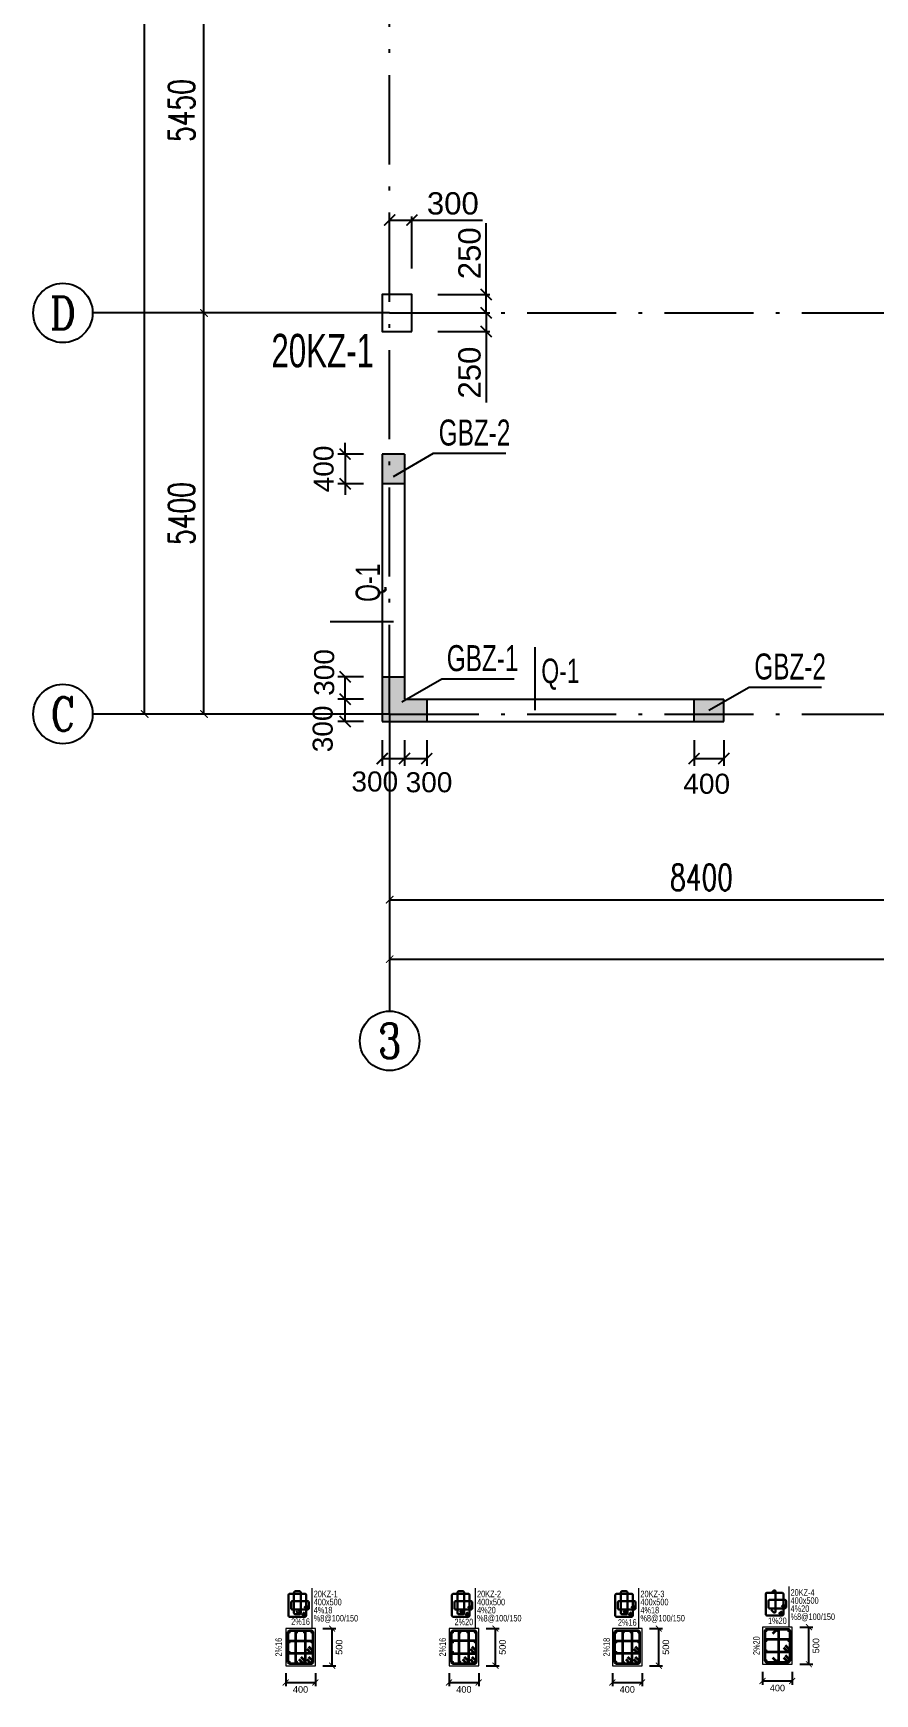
# Model space of a CAD drawing. Header units: millimetres. Extents: x -3831 to 465700, y 39900 to 106100.
# Drawn here: x 406800 to 418133, y 58410 to 80766 of the extents above; entities that cross this region are included whole.
import ezdxf
from ezdxf.enums import TextEntityAlignment as Align

# ---------------------------------------------------------------- set-up
doc = ezdxf.new("R2010")
doc.units = ezdxf.units.MM
doc.linetypes.add('线型2', pattern=[1850, 1200, -300, 50, -300])
for name, color, linetype in [('AXIS', 3, 'Continuous'), ('AXIS_TEXT', 7, 'Continuous'), ('BZ-name', 160, 'Continuous'), ('column_dim', 90, 'Continuous'), ('column_xxxx', 60, 'Continuous'), ('DOTE', 10, '线型2'), ('master_dim_horizontal', 80, 'Continuous'), ('master_dim_vertical', 200, 'Continuous'), ('WALL-Beam', 80, 'Continuous'), ('wall_dim', 60, 'Continuous'), ('WALL_INFO', 130, 'Continuous')]:
    doc.layers.add(name, color=color, linetype=linetype)
for name, color, linetype, lineweight in [('S_Cl', 2, 'Continuous', 25), ('S_ColumFocus', 2, 'Continuous', 9), ('S_ColumLocal', 7, 'Continuous', 9), ('S_ConcWall', 3, 'Continuous', 25), ('S_PColumHoopBar', 14, 'Continuous', 35), ('S_PColumMainBar', 14, 'Continuous', 35), ('S_PColumSect', 2, 'Continuous', 15), ('StirrupFig_x', 30, 'Continuous', 30)]:
    doc.layers.add(name, color=color, linetype=linetype, lineweight=lineweight)
doc.styles.add('_TCH_AXIS', font='COMPLEX', dxfattribs={"bigfont": 'GBCBIG'})
doc.styles.add('_TCH_DIM_T3', font='SIMPLEX', dxfattribs={"width": 0.705882, "bigfont": 'GBCBIG'})
doc.styles.add('COMPLEX', font='COMPLEX')
doc.styles.get("Standard").update_dxf_attribs({"font": 'arial.ttf'})
doc.styles.add('xxxx', font='RIF.ttf')
doc.dimstyles.new('_TCH_ARCH&&100', dxfattribs={"dimtxt": 297.5, "dimasz": 100, "dimexe": 250, "dimexo": 300, "dimgap": 126.25, "dimtad": 1, "dimdec": 0, "dimzin": 0, "dimdsep": 46, "dimtxsty": '_TCH_DIM_T3', "dimblk": 'ARCHTICK', "dimcen": 0.09, "dimclrt": 7, "dimazin": 2, "dimtfac": 1, "dimtdec": 0, "dimtix": 1, "dimtmove": 2, "dimatfit": 3, "dimfxl": 100, "dimtolj": 1, "dimtzin": 0, "dimarcsym": 0})
doc.dimstyles.new('Annotative', dxfattribs={"dimtxt": 0.18, "dimasz": 0.18, "dimexe": 0.18, "dimexo": 0.0625, "dimgap": 0.09, "dimtad": 0, "dimtih": 1, "dimtoh": 1, "dimdec": 4, "dimzin": 0, "dimdsep": 46, "dimtxsty": 'Standard', "dimcen": 0.09, "dimadec": 0, "dimazin": 0, "dimtfac": 1, "dimtdec": 4, "dimtofl": 0, "dimtmove": 0, "dimatfit": 3, "dimfxl": 1, "dimtolj": 1, "dimtzin": 0, "dimarcsym": 0})
doc.dimstyles.new('ISO-25', dxfattribs={"dimtxt": 2.5, "dimasz": 2.5, "dimexe": 1.25, "dimexo": 0.625, "dimtad": 1, "dimtxsty": 'Standard', "dimcen": 2.5, "dimadec": 0, "dimazin": 0, "dimtfac": 1, "dimtmove": 0, "dimatfit": 3, "dimfxl": 1, "dimarcsym": 0})

# ---------------------------------------------------------------- blocks, each defined once
blk = doc.blocks.new('_ArchTick')
at = {"color": 0, "linetype": 'ByBlock', "const_width": 0.15}
blk.add_lwpolyline([(-0.5, -0.5), (0.5, 0.5)], dxfattribs=at)
blk = doc.blocks.new('*D873')
at = {"layer": 'Defpoints', "color": 0, "transparency": 16777216}
for p in [(410450, 59288), (410825, 59288), (410450, 58788)]:
    blk.add_point(p, dxfattribs=at)
at = {"layer": 'master_dim_vertical', "color": 0, "lineweight": -2, "transparency": 16777216}
for p, q in [((410700, 59288), (410875, 59288)), ((410825, 58788), (410825, 59288)), ((410700, 58788), (410875, 58788))]:
    blk.add_line(p, q, dxfattribs=at)
at = {"layer": 'master_dim_vertical', "color": 0, "lineweight": -2, "transparency": 16777216, "xscale": 80, "yscale": 80, "zscale": 80}
for p, rotation in [((410825, 59288), 90), ((410825, 58788), 270)]:
    blk.add_blockref('_ArchTick', p, dxfattribs=dict(at, rotation=rotation))
at = {"layer": 'master_dim_vertical', "color": 0, "transparency": 16777216, "insert": (410920, 59037), "char_height": 88, "attachment_point": 5, "rotation": 90}
blk.add_mtext('\\A1;500', dxfattribs=at)
blk = doc.blocks.new('*D874')
at = {"layer": 'Defpoints', "color": 0, "transparency": 16777216}
for p in [(410200, 58938), (410600, 58938), (410600, 58562)]:
    blk.add_point(p, dxfattribs=at)
at = {"layer": 'master_dim_horizontal', "color": 0, "lineweight": -2, "transparency": 16777216}
for p, q in [((410200, 58688), (410200, 58512)), ((410600, 58688), (410600, 58512)), ((410200, 58562), (410600, 58562))]:
    blk.add_line(p, q, dxfattribs=at)
at = {"layer": 'master_dim_horizontal', "color": 0, "lineweight": -2, "transparency": 16777216, "xscale": 80, "yscale": 80, "zscale": 80, "rotation": 180}
blk.add_blockref('_ArchTick', (410200, 58562), dxfattribs=at)
at = {"layer": 'master_dim_horizontal', "color": 0, "lineweight": -2, "transparency": 16777216, "xscale": 80, "yscale": 80, "zscale": 80}
blk.add_blockref('_ArchTick', (410600, 58562), dxfattribs=at)
at = {"layer": 'master_dim_horizontal', "color": 0, "transparency": 16777216, "insert": (410400, 58468), "char_height": 88, "attachment_point": 5}
blk.add_mtext('\\A1;400', dxfattribs=at)
blk = doc.blocks.new('*D875')
at = {"layer": 'Defpoints', "color": 0, "transparency": 16777216}
for p in [(412650, 59288), (413025, 59288), (412650, 58788)]:
    blk.add_point(p, dxfattribs=at)
at = {"layer": 'master_dim_vertical', "color": 0, "lineweight": -2, "transparency": 16777216}
for p, q in [((412900, 59288), (413075, 59288)), ((413025, 58788), (413025, 59288)), ((412900, 58788), (413075, 58788))]:
    blk.add_line(p, q, dxfattribs=at)
at = {"layer": 'master_dim_vertical', "color": 0, "lineweight": -2, "transparency": 16777216, "xscale": 80, "yscale": 80, "zscale": 80}
for p, rotation in [((413025, 59288), 90), ((413025, 58788), 270)]:
    blk.add_blockref('_ArchTick', p, dxfattribs=dict(at, rotation=rotation))
at = {"layer": 'master_dim_vertical', "color": 0, "transparency": 16777216, "insert": (413120, 59037), "char_height": 88, "attachment_point": 5, "rotation": 90}
blk.add_mtext('\\A1;500', dxfattribs=at)
blk = doc.blocks.new('*D876')
at = {"layer": 'Defpoints', "color": 0, "transparency": 16777216}
for p in [(412400, 58938), (412800, 58938), (412800, 58562)]:
    blk.add_point(p, dxfattribs=at)
at = {"layer": 'master_dim_horizontal', "color": 0, "lineweight": -2, "transparency": 16777216}
for p, q in [((412400, 58688), (412400, 58512)), ((412800, 58688), (412800, 58512)), ((412400, 58562), (412800, 58562))]:
    blk.add_line(p, q, dxfattribs=at)
at = {"layer": 'master_dim_horizontal', "color": 0, "lineweight": -2, "transparency": 16777216, "xscale": 80, "yscale": 80, "zscale": 80, "rotation": 180}
blk.add_blockref('_ArchTick', (412400, 58562), dxfattribs=at)
at = {"layer": 'master_dim_horizontal', "color": 0, "lineweight": -2, "transparency": 16777216, "xscale": 80, "yscale": 80, "zscale": 80}
blk.add_blockref('_ArchTick', (412800, 58562), dxfattribs=at)
at = {"layer": 'master_dim_horizontal', "color": 0, "transparency": 16777216, "insert": (412600, 58468), "char_height": 88, "attachment_point": 5}
blk.add_mtext('\\A1;400', dxfattribs=at)
blk = doc.blocks.new('*D877')
at = {"layer": 'Defpoints', "color": 0, "transparency": 16777216}
for p in [(414850, 59288), (415225, 59288), (414850, 58788)]:
    blk.add_point(p, dxfattribs=at)
at = {"layer": 'master_dim_vertical', "color": 0, "lineweight": -2, "transparency": 16777216}
for p, q in [((415100, 59288), (415275, 59288)), ((415225, 58788), (415225, 59288)), ((415100, 58788), (415275, 58788))]:
    blk.add_line(p, q, dxfattribs=at)
at = {"layer": 'master_dim_vertical', "color": 0, "lineweight": -2, "transparency": 16777216, "xscale": 80, "yscale": 80, "zscale": 80}
for p, rotation in [((415225, 59288), 90), ((415225, 58788), 270)]:
    blk.add_blockref('_ArchTick', p, dxfattribs=dict(at, rotation=rotation))
at = {"layer": 'master_dim_vertical', "color": 0, "transparency": 16777216, "insert": (415320, 59037), "char_height": 88, "attachment_point": 5, "rotation": 90}
blk.add_mtext('\\A1;500', dxfattribs=at)
blk = doc.blocks.new('*D878')
at = {"layer": 'Defpoints', "color": 0, "transparency": 16777216}
for p in [(414600, 58938), (415000, 58938), (415000, 58562)]:
    blk.add_point(p, dxfattribs=at)
at = {"layer": 'master_dim_horizontal', "color": 0, "lineweight": -2, "transparency": 16777216}
for p, q in [((414600, 58688), (414600, 58512)), ((415000, 58688), (415000, 58512)), ((414600, 58562), (415000, 58562))]:
    blk.add_line(p, q, dxfattribs=at)
at = {"layer": 'master_dim_horizontal', "color": 0, "lineweight": -2, "transparency": 16777216, "xscale": 80, "yscale": 80, "zscale": 80, "rotation": 180}
blk.add_blockref('_ArchTick', (414600, 58562), dxfattribs=at)
at = {"layer": 'master_dim_horizontal', "color": 0, "lineweight": -2, "transparency": 16777216, "xscale": 80, "yscale": 80, "zscale": 80}
blk.add_blockref('_ArchTick', (415000, 58562), dxfattribs=at)
at = {"layer": 'master_dim_horizontal', "color": 0, "transparency": 16777216, "insert": (414800, 58468), "char_height": 88, "attachment_point": 5}
blk.add_mtext('\\A1;400', dxfattribs=at)
blk = doc.blocks.new('*D879')
at = {"layer": 'Defpoints', "color": 0, "transparency": 16777216}
for p in [(416872, 59307), (417247, 59307), (416872, 58807)]:
    blk.add_point(p, dxfattribs=at)
at = {"layer": 'master_dim_vertical', "color": 0, "lineweight": -2, "transparency": 16777216}
for p, q in [((417122, 59307), (417297, 59307)), ((417247, 58807), (417247, 59307)), ((417122, 58807), (417297, 58807))]:
    blk.add_line(p, q, dxfattribs=at)
at = {"layer": 'master_dim_vertical', "color": 0, "lineweight": -2, "transparency": 16777216, "xscale": 80, "yscale": 80, "zscale": 80}
for p, rotation in [((417247, 59307), 90), ((417247, 58807), 270)]:
    blk.add_blockref('_ArchTick', p, dxfattribs=dict(at, rotation=rotation))
at = {"layer": 'master_dim_vertical', "color": 0, "transparency": 16777216, "insert": (417342, 59057), "char_height": 88, "attachment_point": 5, "rotation": 90}
blk.add_mtext('\\A1;500', dxfattribs=at)
blk = doc.blocks.new('*D880')
at = {"layer": 'Defpoints', "color": 0, "transparency": 16777216}
for p in [(416622, 58957), (417022, 58957), (417022, 58582)]:
    blk.add_point(p, dxfattribs=at)
at = {"layer": 'master_dim_horizontal', "color": 0, "lineweight": -2, "transparency": 16777216}
for p, q in [((416622, 58707), (416622, 58532)), ((416622, 58582), (417022, 58582)), ((417022, 58707), (417022, 58532))]:
    blk.add_line(p, q, dxfattribs=at)
at = {"layer": 'master_dim_horizontal', "color": 0, "lineweight": -2, "transparency": 16777216, "xscale": 80, "yscale": 80, "zscale": 80, "rotation": 180}
blk.add_blockref('_ArchTick', (416622, 58582), dxfattribs=at)
at = {"layer": 'master_dim_horizontal', "color": 0, "lineweight": -2, "transparency": 16777216, "xscale": 80, "yscale": 80, "zscale": 80}
blk.add_blockref('_ArchTick', (417022, 58582), dxfattribs=at)
at = {"layer": 'master_dim_horizontal', "color": 0, "transparency": 16777216, "insert": (416822, 58487), "char_height": 88, "attachment_point": 5}
blk.add_mtext('\\A1;400', dxfattribs=at)
blk = doc.blocks.new('*D480')
at = {"layer": 'AXIS', "color": 0, "lineweight": -2, "transparency": 16777216}
for p, q in [((411600, 71300), (411600, 68850)), ((420000, 71300), (420000, 68850)), ((411600, 69100), (420000, 69100))]:
    blk.add_line(p, q, dxfattribs=at)
at = {"layer": 'Defpoints', "color": 0, "transparency": 16777216}
for p in [(411600, 71600), (420000, 71600), (420000, 69100)]:
    blk.add_point(p, dxfattribs=at)
at = {"layer": 'AXIS', "color": 0, "lineweight": -2, "transparency": 16777216, "xscale": 100, "yscale": 100, "zscale": 100, "rotation": 180}
blk.add_blockref('_ArchTick', (411600, 69100), dxfattribs=at)
at = {"layer": 'AXIS', "color": 0, "lineweight": -2, "transparency": 16777216, "xscale": 100, "yscale": 100, "zscale": 100}
blk.add_blockref('_ArchTick', (420000, 69100), dxfattribs=at)
at = {"layer": 'AXIS', "color": 7, "transparency": 16777216, "insert": (415800, 69401.25), "char_height": 350, "attachment_point": 5, "style": '_TCH_DIM_T3'}
blk.add_mtext('\\A1;8400', dxfattribs=at)
blk = doc.blocks.new('*D490')
at = {"layer": 'AXIS', "color": 0, "lineweight": -2, "transparency": 16777216}
for p, q in [((411600, 71300), (411600, 68050)), ((460900, 71300), (460900, 68050)), ((411600, 68300), (460900, 68300))]:
    blk.add_line(p, q, dxfattribs=at)
at = {"layer": 'Defpoints', "color": 0, "transparency": 16777216}
for p in [(411600, 71600), (460900, 71600), (460900, 68300)]:
    blk.add_point(p, dxfattribs=at)
at = {"layer": 'AXIS', "color": 0, "lineweight": -2, "transparency": 16777216, "xscale": 100, "yscale": 100, "zscale": 100, "rotation": 180}
blk.add_blockref('_ArchTick', (411600, 68300), dxfattribs=at)
at = {"layer": 'AXIS', "color": 0, "lineweight": -2, "transparency": 16777216, "xscale": 100, "yscale": 100, "zscale": 100}
blk.add_blockref('_ArchTick', (460900, 68300), dxfattribs=at)
at = {"layer": 'AXIS', "color": 7, "transparency": 16777216, "insert": (436250, 68601.25), "char_height": 350, "attachment_point": 5, "style": '_TCH_DIM_T3'}
blk.add_mtext('\\A1;49300', dxfattribs=at)
blk = doc.blocks.new('_AXISO')
blk.add_circle((0, 0), 0.5)
at = {"layer": 'AXIS_TEXT', "style": 'COMPLEX', "width": 1.041667}
blk.add_attdef('A', text='', height=0.56, dxfattribs=at).set_placement((-0.25, -0.28), (0.25, -0.28), align=Align.FIT)
blk = doc.blocks.new('*D491')
at = {"layer": 'AXIS', "color": 0, "lineweight": -2, "transparency": 16777216}
for p, q in [((411300, 77000), (408850, 77000)), ((409100, 71600), (409100, 77000)), ((411300, 71600), (408850, 71600))]:
    blk.add_line(p, q, dxfattribs=at)
at = {"layer": 'Defpoints', "color": 0, "transparency": 16777216}
for p in [(409100, 77000), (411600, 77000), (411600, 71600)]:
    blk.add_point(p, dxfattribs=at)
at = {"layer": 'AXIS', "color": 0, "lineweight": -2, "transparency": 16777216, "xscale": 100, "yscale": 100, "zscale": 100}
for p, rotation in [((409100, 77000), 90), ((409100, 71600), 270)]:
    blk.add_blockref('_ArchTick', p, dxfattribs=dict(at, rotation=rotation))
at = {"layer": 'AXIS', "color": 7, "transparency": 16777216, "insert": (408798.75, 74300), "char_height": 350, "attachment_point": 5, "rotation": 90, "style": '_TCH_DIM_T3'}
blk.add_mtext('\\A1;5400', dxfattribs=at)
blk = doc.blocks.new('*D492')
at = {"layer": 'AXIS', "color": 0, "lineweight": -2, "transparency": 16777216}
for p, q in [((411300, 82450), (408850, 82450)), ((409100, 77000), (409100, 82450)), ((411300, 77000), (408850, 77000))]:
    blk.add_line(p, q, dxfattribs=at)
at = {"layer": 'Defpoints', "color": 0, "transparency": 16777216}
for p in [(409100, 82450), (411600, 82450), (411600, 77000)]:
    blk.add_point(p, dxfattribs=at)
at = {"layer": 'AXIS', "color": 0, "lineweight": -2, "transparency": 16777216, "xscale": 100, "yscale": 100, "zscale": 100}
for p, rotation in [((409100, 82450), 90), ((409100, 77000), 270)]:
    blk.add_blockref('_ArchTick', p, dxfattribs=dict(at, rotation=rotation))
at = {"layer": 'AXIS', "color": 7, "transparency": 16777216, "insert": (408798.75, 79725), "char_height": 350, "attachment_point": 5, "rotation": 90, "style": '_TCH_DIM_T3'}
blk.add_mtext('\\A1;5450', dxfattribs=at)
blk = doc.blocks.new('*D485')
at = {"layer": 'AXIS', "color": 0, "lineweight": -2, "transparency": 16777216}
for p, q in [((411300, 101300), (408050, 101300)), ((408300, 71600), (408300, 101300)), ((411300, 71600), (408050, 71600))]:
    blk.add_line(p, q, dxfattribs=at)
at = {"layer": 'Defpoints', "color": 0, "transparency": 16777216}
for p in [(408300, 101300), (411600, 101300), (411600, 71600)]:
    blk.add_point(p, dxfattribs=at)
at = {"layer": 'AXIS', "color": 0, "lineweight": -2, "transparency": 16777216, "xscale": 100, "yscale": 100, "zscale": 100}
for p, rotation in [((408300, 101300), 90), ((408300, 71600), 270)]:
    blk.add_blockref('_ArchTick', p, dxfattribs=dict(at, rotation=rotation))
at = {"layer": 'AXIS', "color": 7, "transparency": 16777216, "insert": (407999, 86450), "char_height": 350, "attachment_point": 5, "rotation": 90, "style": '_TCH_DIM_T3'}
blk.add_mtext('\\A1;29700', dxfattribs=at)
blk = doc.blocks.new('*D2297')
at = {"layer": 'column_dim', "color": 0, "lineweight": -2, "transparency": 16777216}
for p, q in [((412250, 77000), (412950, 77000)), ((412900, 77000), (412900, 76750)), ((412250, 76750), (412950, 76750)), ((412900, 76750), (412900, 75793))]:
    blk.add_line(p, q, dxfattribs=at)
at = {"layer": 'Defpoints', "color": 0, "transparency": 16777216}
for p in [(411900, 77000), (412900, 77000), (411900, 76750)]:
    blk.add_point(p, dxfattribs=at)
at = {"layer": 'column_dim', "color": 0, "lineweight": -2, "transparency": 16777216, "xscale": 150, "yscale": 150, "zscale": 150}
for p, rotation in [((412900, 77000), 90), ((412900, 76750), 270)]:
    blk.add_blockref('_ArchTick', p, dxfattribs=dict(at, rotation=rotation))
at = {"layer": 'column_dim', "color": 7, "transparency": 16777216, "insert": (412677, 76197), "char_height": 300, "attachment_point": 5, "rotation": 90}
blk.add_mtext('250', dxfattribs=at)
blk = doc.blocks.new('*D2298')
at = {"layer": 'column_dim', "color": 0, "lineweight": -2, "transparency": 16777216}
for p, q in [((412900, 77250), (412900, 78207)), ((412250, 77250), (412950, 77250)), ((412900, 77000), (412900, 77250)), ((412250, 77000), (412950, 77000))]:
    blk.add_line(p, q, dxfattribs=at)
at = {"layer": 'Defpoints', "color": 0, "transparency": 16777216}
for p in [(411900, 77250), (411900, 77000), (412900, 77000)]:
    blk.add_point(p, dxfattribs=at)
at = {"layer": 'column_dim', "color": 0, "lineweight": -2, "transparency": 16777216, "xscale": 150, "yscale": 150, "zscale": 150}
for p, rotation in [((412900, 77250), 90), ((412900, 77000), 270)]:
    blk.add_blockref('_ArchTick', p, dxfattribs=dict(at, rotation=rotation))
at = {"layer": 'column_dim', "color": 7, "transparency": 16777216, "insert": (412677, 77803), "char_height": 300, "attachment_point": 5, "rotation": 90}
blk.add_mtext('250', dxfattribs=at)
blk = doc.blocks.new('*D2299')
at = {"layer": 'column_dim', "color": 0, "lineweight": -2, "transparency": 16777216}
for p, q in [((411600, 77600), (411600, 78300)), ((411600, 78250), (411900, 78250)), ((411900, 77600), (411900, 78300)), ((411900, 78250), (412852, 78250))]:
    blk.add_line(p, q, dxfattribs=at)
at = {"layer": 'Defpoints', "color": 0, "transparency": 16777216}
for p in [(411600, 78250), (411600, 77250), (411900, 77250)]:
    blk.add_point(p, dxfattribs=at)
at = {"layer": 'column_dim', "color": 0, "lineweight": -2, "transparency": 16777216, "xscale": 150, "yscale": 150, "zscale": 150, "rotation": 180}
blk.add_blockref('_ArchTick', (411600, 78250), dxfattribs=at)
at = {"layer": 'column_dim', "color": 0, "lineweight": -2, "transparency": 16777216, "xscale": 150, "yscale": 150, "zscale": 150}
blk.add_blockref('_ArchTick', (411900, 78250), dxfattribs=at)
at = {"layer": 'column_dim', "color": 7, "transparency": 16777216, "insert": (412451, 78473), "char_height": 300, "attachment_point": 5}
blk.add_mtext('300', dxfattribs=at)
blk = doc.blocks.new('*D3187')
at = {"layer": 'Defpoints', "color": 0, "transparency": 16777216}
for p in [(411500, 71500), (411800, 71500), (411800, 71000)]:
    blk.add_point(p, dxfattribs=at)
at = {"layer": 'wall_dim', "color": 0, "lineweight": -2, "transparency": 16777216}
for p, q in [((411500, 71250), (411500, 70901)), ((411800, 71250), (411800, 70901)), ((411500, 71000), (411800, 71000))]:
    blk.add_line(p, q, dxfattribs=at)
at = {"layer": 'wall_dim', "color": 0, "lineweight": -2, "transparency": 16777216, "xscale": 150, "yscale": 150, "zscale": 150, "rotation": 180}
blk.add_blockref('_ArchTick', (411500, 71000), dxfattribs=at)
at = {"layer": 'wall_dim', "color": 0, "lineweight": -2, "transparency": 16777216, "xscale": 150, "yscale": 150, "zscale": 150}
blk.add_blockref('_ArchTick', (411800, 71000), dxfattribs=at)
at = {"layer": 'wall_dim', "color": 7, "transparency": 16777216, "insert": (411400, 70690), "char_height": 270, "attachment_point": 5}
blk.add_mtext('300', dxfattribs=at)
blk = doc.blocks.new('*D3188')
at = {"layer": 'Defpoints', "color": 0, "transparency": 16777216}
for p in [(411800, 71500), (412100, 71500), (412100, 71000)]:
    blk.add_point(p, dxfattribs=at)
at = {"layer": 'wall_dim', "color": 0, "lineweight": -2, "transparency": 16777216}
for p, q in [((411800, 71250), (411800, 70901)), ((412100, 71250), (412100, 70901)), ((411800, 71000), (412100, 71000))]:
    blk.add_line(p, q, dxfattribs=at)
at = {"layer": 'wall_dim', "color": 0, "lineweight": -2, "transparency": 16777216, "xscale": 150, "yscale": 150, "zscale": 150, "rotation": 180}
blk.add_blockref('_ArchTick', (411800, 71000), dxfattribs=at)
at = {"layer": 'wall_dim', "color": 0, "lineweight": -2, "transparency": 16777216, "xscale": 150, "yscale": 150, "zscale": 150}
blk.add_blockref('_ArchTick', (412100, 71000), dxfattribs=at)
at = {"layer": 'wall_dim', "color": 7, "transparency": 16777216, "insert": (412130, 70680), "char_height": 270, "attachment_point": 5}
blk.add_mtext('300', dxfattribs=at)
blk = doc.blocks.new('*D3189')
at = {"layer": 'Defpoints', "color": 0, "transparency": 16777216}
for p in [(411000, 71800), (411500, 71800), (411500, 71500)]:
    blk.add_point(p, dxfattribs=at)
at = {"layer": 'wall_dim', "color": 0, "lineweight": -2, "transparency": 16777216}
for p, q in [((411250, 71800), (410901, 71800)), ((411000, 71500), (411000, 71800)), ((411250, 71500), (410901, 71500))]:
    blk.add_line(p, q, dxfattribs=at)
at = {"layer": 'wall_dim', "color": 0, "lineweight": -2, "transparency": 16777216, "xscale": 150, "yscale": 150, "zscale": 150}
for p, rotation in [((411000, 71800), 90), ((411000, 71500), 270)]:
    blk.add_blockref('_ArchTick', p, dxfattribs=dict(at, rotation=rotation))
at = {"layer": 'wall_dim', "color": 7, "transparency": 16777216, "insert": (410700, 71400), "char_height": 270, "attachment_point": 5, "rotation": 90}
blk.add_mtext('300', dxfattribs=at)
blk = doc.blocks.new('*D3190')
at = {"layer": 'Defpoints', "color": 0, "transparency": 16777216}
for p in [(411000, 72100), (411500, 72100), (411500, 71800)]:
    blk.add_point(p, dxfattribs=at)
at = {"layer": 'wall_dim', "color": 0, "lineweight": -2, "transparency": 16777216}
for p, q in [((411250, 72100), (410901, 72100)), ((411000, 71800), (411000, 72100)), ((411250, 71800), (410901, 71800))]:
    blk.add_line(p, q, dxfattribs=at)
at = {"layer": 'wall_dim', "color": 0, "lineweight": -2, "transparency": 16777216, "xscale": 150, "yscale": 150, "zscale": 150}
for p, rotation in [((411000, 72100), 90), ((411000, 71800), 270)]:
    blk.add_blockref('_ArchTick', p, dxfattribs=dict(at, rotation=rotation))
at = {"layer": 'wall_dim', "color": 7, "transparency": 16777216, "insert": (410720, 72160), "char_height": 270, "attachment_point": 5, "rotation": 90}
blk.add_mtext('300', dxfattribs=at)
blk = doc.blocks.new('*D3191')
at = {"layer": 'Defpoints', "color": 0, "transparency": 16777216}
for p in [(411500, 75100), (411000, 74700), (411500, 74700)]:
    blk.add_point(p, dxfattribs=at)
at = {"layer": 'wall_dim', "color": 0, "lineweight": -2, "transparency": 16777216}
for p, q in [((411000, 75100), (411000, 75250)), ((411250, 75100), (410901, 75100)), ((411000, 75100), (411000, 74700)), ((411250, 74700), (410901, 74700)), ((411000, 74700), (411000, 74550))]:
    blk.add_line(p, q, dxfattribs=at)
at = {"layer": 'wall_dim', "color": 0, "lineweight": -2, "transparency": 16777216, "xscale": 150, "yscale": 150, "zscale": 150}
for p, rotation in [((411000, 75100), 270), ((411000, 74700), 90)]:
    blk.add_blockref('_ArchTick', p, dxfattribs=dict(at, rotation=rotation))
at = {"layer": 'wall_dim', "color": 7, "transparency": 16777216, "insert": (410712, 74900), "char_height": 270, "attachment_point": 5, "rotation": 90}
blk.add_mtext('400', dxfattribs=at)
blk = doc.blocks.new('*D3192')
at = {"layer": 'Defpoints', "color": 0, "transparency": 16777216}
for p in [(415700, 71500), (416100, 71500), (416100, 71000)]:
    blk.add_point(p, dxfattribs=at)
at = {"layer": 'wall_dim', "color": 0, "lineweight": -2, "transparency": 16777216}
for p, q in [((415700, 71250), (415700, 70901)), ((416100, 71250), (416100, 70901)), ((415700, 71000), (416100, 71000))]:
    blk.add_line(p, q, dxfattribs=at)
at = {"layer": 'wall_dim', "color": 0, "lineweight": -2, "transparency": 16777216, "xscale": 150, "yscale": 150, "zscale": 150, "rotation": 180}
blk.add_blockref('_ArchTick', (415700, 71000), dxfattribs=at)
at = {"layer": 'wall_dim', "color": 0, "lineweight": -2, "transparency": 16777216, "xscale": 150, "yscale": 150, "zscale": 150}
blk.add_blockref('_ArchTick', (416100, 71000), dxfattribs=at)
at = {"layer": 'wall_dim', "color": 7, "transparency": 16777216, "insert": (415870, 70660), "char_height": 270, "attachment_point": 5}
blk.add_mtext('400', dxfattribs=at)

msp = doc.modelspace()

# ---------------------------------------------------------------- hatches: boundary and pattern name
at = {"layer": 'WALL-Beam', "true_color": 0x636466}
h = msp.add_hatch(color=251, dxfattribs=at)
h.dxf.hatch_style = 1
h.paths.add_polyline_path([(411800, 75100), (411500, 75100), (411500, 74700), (411800, 74700)])
h = msp.add_hatch(color=251, dxfattribs=at)
h.dxf.hatch_style = 1
h.paths.add_polyline_path([(411500, 71500), (412100, 71500), (412100, 71800), (411800, 71800), (411800, 72100), (411500, 72100)])
h = msp.add_hatch(color=251, dxfattribs=at)
h.dxf.hatch_style = 1
h.paths.add_polyline_path([(416100, 71500), (416100, 71800), (415700, 71800), (415700, 71500)])

# ---------------------------------------------------------------- linework, layer by layer
at = {"layer": 'AXIS'}
for p, q in [((411600, 77000), (407600, 77000)), ((411600, 71600), (407600, 71600)), ((411600, 71600), (411600, 67600))]:
    msp.add_line(p, q, dxfattribs=at)
at = {"layer": 'BZ-name'}
for points in [[(411650, 74800), (412191.26562, 75112.5), (413166.26562, 75112.5)], [(411762.5, 71762.5), (412303.76562, 72075), (413278.76562, 72075)], [(415900, 71650), (416441.26562, 71962.5), (417416.26562, 71962.5)]]:
    msp.add_lwpolyline(points, dxfattribs=at)
at = {"layer": 'DOTE'}
for p, q in [((411600, 71600), (411600, 101300)), ((411600, 77000), (460900, 77000)), ((411600, 71600), (460900, 71600))]:
    msp.add_line(p, q, dxfattribs=at)
at = {"layer": 'S_Cl'}
msp.add_lwpolyline([(411900, 76750), (411900, 77250), (411500, 77250), (411500, 76750)], close=True, dxfattribs=at)
at = {"layer": 'S_ColumFocus'}
for p, q in [((410556.25, 59287.5), (410556.25, 59833.1)), ((412756.25, 59287.5), (412756.25, 59833.1)), ((414956.25, 59287.5), (414956.25, 59833.1)), ((416978.02817, 59307.35425), (416978.02817, 59852.95425))]:
    msp.add_line(p, q, dxfattribs=at)
at = {"layer": 'S_ConcWall'}
for p, q in [((411500, 75100), (411500, 71500)), ((411800, 75100), (411500, 75100)), ((411800, 75100), (411800, 71800)), ((411800, 74700), (411500, 74700)), ((411500, 72100), (411800, 72100)), ((411800, 71800), (416100, 71800)), ((412100, 71800), (412100, 71500)), ((415700, 71500), (415700, 71800)), ((416100, 71500), (416100, 71800)), ((411500, 71500), (416100, 71500))]:
    msp.add_line(p, q, dxfattribs=at)
at = {"layer": 'S_PColumHoopBar'}
for points in [[(410482.82471, 58876.39087), (410535.85791, 58823.35791, 0.3224312795), (410570, 58837.5), (410570, 59237.5, 0.2042195711), (410550, 59257.5), (410250, 59257.5, 0.2042196195), (410230, 59237.5), (410230, 58837.5, 0.2042195711), (410250, 58817.5), (410550, 58817.5, 0.3224312795), (410564.14209, 58851.64209), (410511.10938, 58904.67505)], [(410378.82471, 58876.39087), (410431.85791, 58823.35791, 0.3224312795), (410466, 58837.5), (410466, 59237.5, 0.2042196195), (410446, 59257.5), (410354, 59257.5, 0.2042195711), (410334, 59237.5), (410334, 58837.5, 0.2042195711), (410354, 58817.5), (410446, 58817.5, 0.3224312795), (410460.14209, 58851.64209), (410407.10889, 58904.67505)], [(412682.82471, 58876.39087), (412735.85791, 58823.35791, 0.3224312795), (412770, 58837.5), (412770, 59237.5, 0.2042195711), (412750, 59257.5), (412450, 59257.5, 0.2042196195), (412430, 59237.5), (412430, 58837.5, 0.2042195711), (412450, 58817.5), (412750, 58817.5, 0.3224312795), (412764.14209, 58851.64209), (412711.10938, 58904.67505)], [(412579.4917, 58876.39087), (412632.52441, 58823.35791, 0.3224312795), (412666.6665, 58837.5), (412666.6665, 59237.5, 0.2042196195), (412646.6665, 59257.5), (412553.3335, 59257.5, 0.2042195711), (412533.3335, 59237.5), (412533.3335, 58837.5, 0.2042195711), (412553.3335, 58817.5), (412646.6665, 58817.5, 0.3224312795), (412660.80859, 58851.64209), (412607.77588, 58904.67505)], [(414882.8252, 58876.39087), (414935.85742, 58823.35791, 0.3224276107), (414970, 58837.5), (414970, 59237.5, 0.2042195711), (414950, 59257.5), (414650, 59257.5, 0.2042196195), (414630, 59237.5), (414630, 58837.5, 0.2042195711), (414650, 58817.5), (414950, 58817.5, 0.3224297598), (414964.14258, 58851.64209), (414911.10938, 58904.67505)], [(414778.8252, 58876.39087), (414831.85742, 58823.35791, 0.3224276107), (414866, 58837.5), (414866, 59237.5, 0.2042196195), (414846, 59257.5), (414754, 59257.5, 0.2042195711), (414734, 59237.5), (414734, 58837.5, 0.2042195711), (414754, 58817.5), (414846, 58817.5, 0.3224297598), (414860.14258, 58851.64209), (414807.10938, 58904.67505)], [(416904.60239, 58896.24512), (416957.63559, 58843.21216, 0.3224276107), (416991.77817, 58857.35425), (416991.77817, 59257.35425, 0.2042195711), (416971.77817, 59277.35425), (416671.77817, 59277.35425, 0.2042196195), (416651.77817, 59257.35425), (416651.77817, 58857.35425, 0.2042195711), (416671.77817, 58837.35425), (416971.77817, 58837.35425, 0.3224297598), (416985.92075, 58871.49634), (416932.88755, 58924.52929)], [(416754.60239, 58896.24512), (416807.63559, 58843.21216, 0.3224276107), (416841.77817, 58857.35425), (416841.77817, 59257.35425, 0.3224276107), (416807.63559, 59271.49634), (416754.60239, 59218.46338)], [(410482.82471, 59013.72412), (410535.85791, 58960.69116, 0.3224312795), (410570, 58974.83325), (410570, 59100.16675, 0.2042196195), (410550, 59120.16675), (410250, 59120.16675, 0.2042196195), (410230, 59100.16675), (410230, 58974.83325, 0.2042195387), (410250, 58954.83325), (410550, 58954.83325, 0.3224294451), (410564.14209, 58988.97559), (410511.10889, 59042.00854)], [(412682.82471, 59013.05762), (412735.85791, 58960.02441, 0.3224305196), (412770, 58974.16675), (412770, 59100.83325, 0.2042196195), (412750, 59120.83325), (412450, 59120.83325, 0.2042196195), (412430, 59100.83325), (412430, 58974.16675, 0.2042195387), (412450, 58954.16675), (412750, 58954.16675, 0.3224312795), (412764.14209, 58988.30884), (412711.10889, 59041.3418)], [(414882.8252, 59013.72412), (414935.85742, 58960.69116, 0.3224276107), (414970, 58974.83325), (414970, 59100.16675, 0.2042196195), (414950, 59120.16675), (414650, 59120.16675, 0.2042196195), (414630, 59100.16675), (414630, 58974.83325, 0.2042195387), (414650, 58954.83325), (414950, 58954.83325, 0.3224279255), (414964.14258, 58988.97559), (414911.10938, 59042.00854)], [(416904.60239, 59032.91186), (416957.63559, 58979.87866, 0.3224268509), (416991.77817, 58994.02099), (416991.77817, 59120.6875, 0.2042196195), (416971.77817, 59140.6875), (416671.77817, 59140.6875, 0.2042196195), (416651.77817, 59120.6875), (416651.77817, 58994.02099, 0.2042195387), (416671.77817, 58974.02099), (416971.77817, 58974.02099, 0.3224297598), (416985.92075, 59008.16308), (416932.88755, 59061.19604)]]:
    msp.add_lwpolyline(points, format="xyb", dxfattribs=at)
at = {"layer": 'S_PColumMainBar', "linetype": 'Continuous', "const_width": 17.5}
for points in [[(410258.25, 59238, 1), (410240.75, 59238, 1)], [(410358.5835, 59238, 1), (410341.0835, 59238, 1)], [(410458.9165, 59238, 1), (410441.4165, 59238, 1)], [(410559.25, 59238, 1), (410541.75, 59238, 1)], [(412458.25, 59238, 1), (412440.75, 59238, 1)], [(412558.5835, 59238, 1), (412541.0835, 59238, 1)], [(412658.9165, 59238, 1), (412641.4165, 59238, 1)], [(412759.25, 59238, 1), (412741.75, 59238, 1)], [(414658.25, 59238, 1), (414640.75, 59238, 1)], [(414758.58301, 59238, 1), (414741.08301, 59238, 1)], [(414858.91699, 59238, 1), (414841.41699, 59238, 1)], [(414959.25, 59238, 1), (414941.75, 59238, 1)], [(416680.02817, 59257.85425, 1), (416662.52817, 59257.85425, 1)], [(416830.52817, 59257.85425, 1), (416813.02817, 59257.85425, 1)], [(416981.02817, 59257.85425, 1), (416963.52817, 59257.85425, 1)], [(410258.25, 59104.33325, 1), (410240.75, 59104.33325, 1)], [(410559.25, 59104.33325, 1), (410541.75, 59104.33325, 1)], [(412458.25, 59104.33325, 1), (412440.75, 59104.33325, 1)], [(412759.25, 59104.33325, 1), (412741.75, 59104.33325, 1)], [(414658.25, 59104.33325, 1), (414640.75, 59104.33325, 1)], [(414959.25, 59104.33325, 1), (414941.75, 59104.33325, 1)], [(416680.02817, 59124.1875, 1), (416662.52817, 59124.1875, 1)], [(416981.02817, 59124.1875, 1), (416963.52817, 59124.1875, 1)], [(410258.25, 58970.66675, 1), (410240.75, 58970.66675, 1)], [(410258.25, 58837, 1), (410240.75, 58837, 1)], [(410358.5835, 58837, 1), (410341.0835, 58837, 1)], [(410458.9165, 58837, 1), (410441.4165, 58837, 1)], [(410559.25, 58970.66675, 1), (410541.75, 58970.66675, 1)], [(410559.25, 58837, 1), (410541.75, 58837, 1)], [(412458.25, 58970.66675, 1), (412440.75, 58970.66675, 1)], [(412458.25, 58837, 1), (412440.75, 58837, 1)], [(412558.5835, 58837, 1), (412541.0835, 58837, 1)], [(412658.9165, 58837, 1), (412641.4165, 58837, 1)], [(412759.25, 58970.66675, 1), (412741.75, 58970.66675, 1)], [(412759.25, 58837, 1), (412741.75, 58837, 1)], [(414658.25, 58970.66675, 1), (414640.75, 58970.66675, 1)], [(414658.25, 58837, 1), (414640.75, 58837, 1)], [(414758.58301, 58837, 1), (414741.08301, 58837, 1)], [(414858.91699, 58837, 1), (414841.41699, 58837, 1)], [(414959.25, 58970.66675, 1), (414941.75, 58970.66675, 1)], [(414959.25, 58837, 1), (414941.75, 58837, 1)], [(416680.02817, 58990.52099, 1), (416662.52817, 58990.52099, 1)], [(416680.02817, 58856.85425, 1), (416662.52817, 58856.85425, 1)], [(416830.52817, 58856.85425, 1), (416813.02817, 58856.85425, 1)], [(416981.02817, 58990.52099, 1), (416963.52817, 58990.52099, 1)], [(416981.02817, 58856.85425, 1), (416963.52817, 58856.85425, 1)]]:
    msp.add_lwpolyline(points, format="xyb", close=True, dxfattribs=at)
at = {"layer": 'S_PColumSect', "linetype": 'Continuous'}
for points in [[(410200, 58787.5), (410600, 58787.5), (410600, 59287.5), (410200, 59287.5)], [(412400, 58787.5), (412800, 58787.5), (412800, 59287.5), (412400, 59287.5)], [(414600, 58787.5), (415000, 58787.5), (415000, 59287.5), (414600, 59287.5)], [(416621.77817, 58807.35425), (417021.77817, 58807.35425), (417021.77817, 59307.35425), (416621.77817, 59307.35425)]]:
    msp.add_lwpolyline(points, close=True, dxfattribs=at)
at = {"layer": 'StirrupFig_x'}
for points in [[(410416.02958, 59487.8165), (410453.15282, 59450.69343, 0.3224312795), (410477.05229, 59460.59289), (410477.05229, 59740.59289, 0.2042195711), (410463.05229, 59754.59289), (410253.05229, 59754.59289, 0.2042196195), (410239.05229, 59740.59289), (410239.05229, 59460.59289, 0.2042195711), (410253.05229, 59446.59289), (410463.05229, 59446.59289, 0.3224312795), (410472.95175, 59470.49235), (410435.82885, 59507.61542)], [(410343.22958, 59522.8165), (410380.35282, 59485.69343, 0.3224312795), (410404.25229, 59495.59289), (410404.25229, 59775.59289, 0.2042196195), (410390.25229, 59789.59289), (410325.85229, 59789.59289, 0.2042195711), (410311.85229, 59775.59289), (410311.85229, 59495.59289, 0.2042195711), (410325.85229, 59481.59289), (410390.25229, 59481.59289, 0.3224312795), (410400.15175, 59505.49235), (410363.02851, 59542.61542)], [(412616.02958, 59487.8165), (412653.15282, 59450.69343, 0.3224312795), (412677.05229, 59460.59289), (412677.05229, 59740.59289, 0.2042195711), (412663.05229, 59754.59289), (412453.05229, 59754.59289, 0.2042196195), (412439.05229, 59740.59289), (412439.05229, 59460.59289, 0.2042195711), (412453.05229, 59446.59289), (412663.05229, 59446.59289, 0.3224312795), (412672.95175, 59470.49235), (412635.82885, 59507.61542)], [(412543.22958, 59522.8165), (412580.35282, 59485.69343, 0.3224312795), (412604.25229, 59495.59289), (412604.25229, 59775.59289, 0.2042196195), (412590.25229, 59789.59289), (412525.85229, 59789.59289, 0.2042195711), (412511.85229, 59775.59289), (412511.85229, 59495.59289, 0.2042195711), (412525.85229, 59481.59289), (412590.25229, 59481.59289, 0.3224312795), (412600.15175, 59505.49235), (412563.02851, 59542.61542)], [(414816.02958, 59487.8165), (414853.15282, 59450.69343, 0.3224312795), (414877.05229, 59460.59289), (414877.05229, 59740.59289, 0.2042195711), (414863.05229, 59754.59289), (414653.05229, 59754.59289, 0.2042196195), (414639.05229, 59740.59289), (414639.05229, 59460.59289, 0.2042195711), (414653.05229, 59446.59289), (414863.05229, 59446.59289, 0.3224312795), (414872.95175, 59470.49235), (414835.82885, 59507.61542)], [(414743.22958, 59522.8165), (414780.35282, 59485.69343, 0.3224312795), (414804.25229, 59495.59289), (414804.25229, 59775.59289, 0.2042196195), (414790.25229, 59789.59289), (414725.85229, 59789.59289, 0.2042195711), (414711.85229, 59775.59289), (414711.85229, 59495.59289, 0.2042195711), (414725.85229, 59481.59289), (414790.25229, 59481.59289, 0.3224312795), (414800.15175, 59505.49235), (414763.02851, 59542.61542)], [(416841.65653, 59504.19918), (416878.77977, 59467.07611, 0.3224276107), (416902.67957, 59476.97557), (416902.67957, 59756.97557, 0.2042195711), (416888.67957, 59770.97557), (416678.67957, 59770.97557, 0.2042196195), (416664.67957, 59756.97557), (416664.67957, 59476.97557, 0.2042195711), (416678.67957, 59462.97557), (416888.67957, 59462.97557, 0.3224297598), (416898.57938, 59486.87504), (416861.45614, 59523.99811)], [(416736.65653, 59539.19918), (416773.77977, 59502.07611, 0.3224276107), (416797.67957, 59511.97557), (416797.67957, 59791.97557, 0.3224276107), (416773.77977, 59801.87504), (416736.65653, 59764.75197)], [(410451.02958, 59583.94978), (410488.15282, 59546.8267, 0.3224312795), (410512.05229, 59556.72617), (410512.05229, 59644.45961, 0.2042196195), (410498.05229, 59658.45961), (410288.05229, 59658.45961, 0.2042196195), (410274.05229, 59644.45961), (410274.05229, 59556.72617, 0.2042195387), (410288.05229, 59542.72617), (410498.05229, 59542.72617, 0.3224294451), (410507.95175, 59566.6258), (410470.82851, 59603.74887)], [(412651.02958, 59583.94978), (412688.15282, 59546.8267, 0.3224312795), (412712.05229, 59556.72617), (412712.05229, 59644.45961, 0.2042196195), (412698.05229, 59658.45961), (412488.05229, 59658.45961, 0.2042196195), (412474.05229, 59644.45961), (412474.05229, 59556.72617, 0.2042195387), (412488.05229, 59542.72617), (412698.05229, 59542.72617, 0.3224294451), (412707.95175, 59566.6258), (412670.82851, 59603.74887)], [(414851.02958, 59583.94978), (414888.15282, 59546.8267, 0.3224312795), (414912.05229, 59556.72617), (414912.05229, 59644.45961, 0.2042196195), (414898.05229, 59658.45961), (414688.05229, 59658.45961, 0.2042196195), (414674.05229, 59644.45961), (414674.05229, 59556.72617, 0.2042195387), (414688.05229, 59542.72617), (414898.05229, 59542.72617, 0.3224294451), (414907.95175, 59566.6258), (414870.82851, 59603.74887)], [(416876.65653, 59599.86591), (416913.77977, 59562.74266, 0.3224268509), (416937.67957, 59572.6423), (416937.67957, 59661.30885, 0.2042196195), (416923.67957, 59675.30885), (416713.67957, 59675.30885, 0.2042196195), (416699.67957, 59661.30885), (416699.67957, 59572.6423, 0.2042195387), (416713.67957, 59558.6423), (416923.67957, 59558.6423, 0.3224297598), (416933.57938, 59582.54176), (416896.45614, 59619.66483)]]:
    msp.add_lwpolyline(points, format="xyb", dxfattribs=at)
at = {"layer": 'WALL_INFO'}
for p, q in [((411650, 72840), (410800, 72840)), ((413560, 71650), (413560, 72500))]:
    msp.add_line(p, q, dxfattribs=at)

# ---------------------------------------------------------------- block references
at = {"layer": 'AXIS'}
ref = msp.add_blockref('_AXISO', (407200, 77000), dxfattribs=dict(at, xscale=800, yscale=800, zscale=800))
ref.add_attrib('A', 'D', dxfattribs={"layer": 'AXIS_TEXT', "height": 435.25713, "style": '_TCH_AXIS'}).set_placement((407023.8245, 76782.37144), (407376.1755, 76782.37144), align=Align.FIT)
ref = msp.add_blockref('_AXISO', (407200, 71600), dxfattribs=dict(at, xscale=800, yscale=800, zscale=800))
ref.add_attrib('A', 'C', dxfattribs={"layer": 'AXIS_TEXT', "height": 455.69074, "style": '_TCH_AXIS'}).set_placement((407037.25331, 71372.15463), (407362.74669, 71372.15463), align=Align.FIT)
ref = msp.add_blockref('_AXISO', (411600, 67200), dxfattribs=dict(at, xscale=800, yscale=800, zscale=800))
ref.add_attrib('A', '3', dxfattribs={"layer": 'AXIS_TEXT', "height": 465.94816, "style": '_TCH_AXIS'}).set_placement((411444.68395, 66967.02592), (411755.31605, 66967.02592), align=Align.FIT)

# ---------------------------------------------------------------- texts
at = {"layer": 'BZ-name', "char_height": 350, "attachment_point": 5, "style": 'xxxx'}
for s, insert, width in [('{\\W0.7;GBZ-2}', (412743.32812, 75387.5), 845.875), ('{\\W0.7;GBZ-1}', (412851.64062, 72350), 854.25), ('{\\W0.7;GBZ-2}', (416993.32812, 72237.5), 845.875)]:
    msp.add_mtext(s, dxfattribs=dict(at, insert=insert, width=width))
at = {"layer": 'column_xxxx', "char_height": 88, "attachment_point": 1, "line_spacing_factor": 0.742346, "style": 'xxxx'}
for s, insert, width in [('\\W0.7000;20KZ-1 400x500 4%18 %8@100/150', (410577.37, 59797.9), 509.4620785), ('\\W0.7000;20KZ-2 400x500 4%20 %8@100/150', (412777.37, 59797.9), 503.8824533), ('\\W0.7000;20KZ-3 400x500 4%18 %8@100/150', (414977.37, 59797.9), 509.4620785), ('{\\W0.7;20KZ-4 400x500 4%20 %8@100/150}', (416999.14817, 59817.75425), 503.8824533)]:
    msp.add_mtext(s, dxfattribs=dict(at, insert=insert, width=width))
at = {"layer": 'S_ColumFocus', "insert": (410698.31453, 76490.03878), "char_height": 450, "width": 938, "attachment_point": 5, "style": 'xxxx'}
msp.add_mtext('\\W0.7000;20KZ-1', dxfattribs=at)
at = {"layer": 'S_ColumLocal', "char_height": 88, "attachment_point": 5, "style": 'xxxx'}
for s, insert, width, rotation in [('{\\W0.7;2%16}', (410400, 59380.90815), 280.5625048, 0.000002186), ('{\\W0.7;2%20}', (412600, 59376.81131), 301.5000048, 0.000002186), ('{\\W0.7;2%16}', (414800, 59369.55593), 280.5625048, 0.000002186), ('{\\W0.7;1%20}', (416821.77817, 59391.69501), 284.7500048, 0.000002186), ('{\\W0.7;2%16}', (410105.68863, 59037.5), 125.6250075, 89.999998465), ('{\\W0.7;2%16}', (412313.72926, 59037.5), 125.6250075, 89.999998465), ('{\\W0.7;2%18}', (414521.74707, 59037.5), 125.6250076, 89.999998465), ('{\\W0.7;2%20}', (416540.65045, 59057.35425), 125.6250076, 89.999998465)]:
    msp.add_mtext(s, dxfattribs=dict(at, insert=insert, width=width, rotation=rotation))
at = {"layer": 'WALL_INFO', "insert": (411141.64804, 73110.01397), "char_height": 330, "width": 206.3338065, "attachment_point": 1, "rotation": 89.999998465, "style": 'xxxx'}
msp.add_mtext('\\W0.7000;Q-1', dxfattribs=at)
at = {"layer": 'WALL_INFO', "insert": (413642.51397, 72345.85196), "char_height": 330, "width": 282.972067, "attachment_point": 1, "style": 'xxxx'}
msp.add_mtext('\\W0.7000;Q-1', dxfattribs=at)

# ---------------------------------------------------------------- dimensions: what is measured, and where the dimension line sits
at = {"layer": 'AXIS'}
for p1, p2, distance, picture, middle in [((411600, 71600), (411600, 101300.30933), 3300, '*D485', (407998.75, 86450.15466)), ((411600, 77000), (411600, 82450), 2500, '*D492', (408798.75, 79725)), ((411600, 71600), (411600, 77000), 2500, '*D491', (408798.75, 74300)), ((411600, 71600), (420000, 71600), -2500, '*D480', (415800, 69401.25)), ((411600, 71600), (460900, 71600), -3300, '*D490', (436250, 68601.25))]:
    dim = msp.add_aligned_dim(p1=p1, p2=p2, distance=distance, dimstyle='_TCH_ARCH&&100', override={"dimtxt": 350}, dxfattribs=at)
    dim.commit()
    dim.dimension.update_dxf_attribs({"geometry": picture, "text_midpoint": middle})
at = {"layer": 'column_dim'}
for p1, p2, distance, picture, middle in [((411900, 77250), (411600, 77250), -1000, '*D2299', (412450.79809, 78473.27422)), ((411900, 77250), (411900, 77000), 1000, '*D2298', (412676.8281, 77803.45839)), ((411900, 76750), (411900, 77000), -1000, '*D2297', (412676.8281, 76196.54161))]:
    dim = msp.add_aligned_dim(p1=p1, p2=p2, distance=distance, dimstyle='ISO-25', override={"dimtxt": 300, "dimasz": 150, "dimexe": 50, "dimexo": 350, "dimgap": 70, "dimjust": 1, "dimblk1": 'ArchTick', "dimblk2": 'ArchTick', "dimsah": 1, "dimclrt": 7}, dxfattribs=at)
    dim.commit()
    dim.dimension.update_dxf_attribs({"geometry": picture, "text_midpoint": middle})
at = {"layer": 'master_dim_horizontal'}
for p1, p2, picture, middle in [((410200, 58937.5), (410600, 58937.5), '*D874', (410400, 58467.56958)), ((412400, 58937.5), (412800, 58937.5), '*D876', (412600, 58467.56958)), ((414600, 58937.5), (415000, 58937.5), '*D878', (414800, 58467.56958)), ((416621.77817, 58957.35425), (417021.77817, 58957.35425), '*D880', (416821.77817, 58487.42382))]:
    dim = msp.add_aligned_dim(p1=p1, p2=p2, distance=-375, text='400', dimstyle='Annotative', override={"dimscale": 1, "dimtxt": 88, "dimasz": 80, "dimexe": 50, "dimexo": 250, "dimgap": 50, "dimtad": 2, "dimtih": 0, "dimtoh": 1, "dimblk1": 'ArchTick', "dimblk2": 'ArchTick', "dimsah": 1, "dimtix": 0, "dimtofl": 0, "dimtmove": 0, "dimatfit": 3}, dxfattribs=at)
    dim.commit()
    dim.dimension.update_dxf_attribs({"geometry": picture, "text_midpoint": middle})
at = {"layer": 'master_dim_vertical'}
for p1, p2, picture, middle in [((410450, 58787.5), (410450, 59287.5), '*D873', (410919.93042, 59037.5)), ((412650, 58787.5), (412650, 59287.5), '*D875', (413119.93042, 59037.5)), ((414850, 58787.5), (414850, 59287.5), '*D877', (415319.93042, 59037.5)), ((416871.77817, 58807.35425), (416871.77817, 59307.35425), '*D879', (417341.70859, 59057.35425))]:
    dim = msp.add_aligned_dim(p1=p1, p2=p2, distance=-375, text='500', dimstyle='Annotative', override={"dimscale": 1, "dimtxt": 88, "dimasz": 80, "dimexe": 50, "dimexo": 250, "dimgap": 50, "dimtad": 2, "dimtih": 0, "dimtoh": 1, "dimblk1": 'ArchTick', "dimblk2": 'ArchTick', "dimsah": 1, "dimtix": 0, "dimtofl": 0, "dimtmove": 0, "dimatfit": 3}, dxfattribs=at)
    dim.commit()
    dim.dimension.update_dxf_attribs({"geometry": picture, "text_midpoint": middle})
at = {"layer": 'wall_dim'}
dim = msp.add_linear_dim(base=(411000, 74700), p1=(411500, 75100), p2=(411500, 74700), angle=270, dimstyle='ISO-25', override={"dimtxt": 270, "dimasz": 150, "dimexe": 99, "dimexo": 250, "dimgap": 150, "dimblk1": 'ArchTick', "dimblk2": 'ArchTick', "dimsah": 1, "dimclrt": 7, "dimtix": 1, "dimtofl": 1, "dimtmove": 2}, dxfattribs=at)
dim.commit()
dim.dimension.update_dxf_attribs({"geometry": '*D3191', "text_midpoint": (410712.14529, 74900)})
for base, p1, p2, picture, middle in [((411000, 72100), (411500, 71800), (411500, 72100), '*D3190', (410720, 72160)), ((411000, 71800), (411500, 71500), (411500, 71800), '*D3189', (410700, 71400))]:
    dim = msp.add_linear_dim(base=base, p1=p1, p2=p2, angle=270, dimstyle='ISO-25', override={"dimtxt": 270, "dimasz": 150, "dimexe": 99, "dimexo": 250, "dimgap": 150, "dimblk1": 'ArchTick', "dimblk2": 'ArchTick', "dimsah": 1, "dimclrt": 7, "dimtix": 1, "dimtmove": 2}, dxfattribs=at)
    dim.commit()
    dim.dimension.update_dxf_attribs({"geometry": picture, "text_midpoint": middle, "dimtype": 160})
for base, p1, p2, picture, middle in [((411800, 71000), (411500, 71500), (411800, 71500), '*D3187', (411400, 70690)), ((412100, 71000), (411800, 71500), (412100, 71500), '*D3188', (412130, 70680)), ((416100, 71000), (415700, 71500), (416100, 71500), '*D3192', (415870, 70660))]:
    dim = msp.add_linear_dim(base=base, p1=p1, p2=p2, dimstyle='ISO-25', override={"dimtxt": 270, "dimasz": 150, "dimexe": 99, "dimexo": 250, "dimgap": 150, "dimblk1": 'ArchTick', "dimblk2": 'ArchTick', "dimsah": 1, "dimclrt": 7, "dimtix": 1, "dimtmove": 2}, dxfattribs=at)
    dim.commit()
    dim.dimension.update_dxf_attribs({"geometry": picture, "text_midpoint": middle, "dimtype": 160})

doc.saveas('drawing.dxf')
